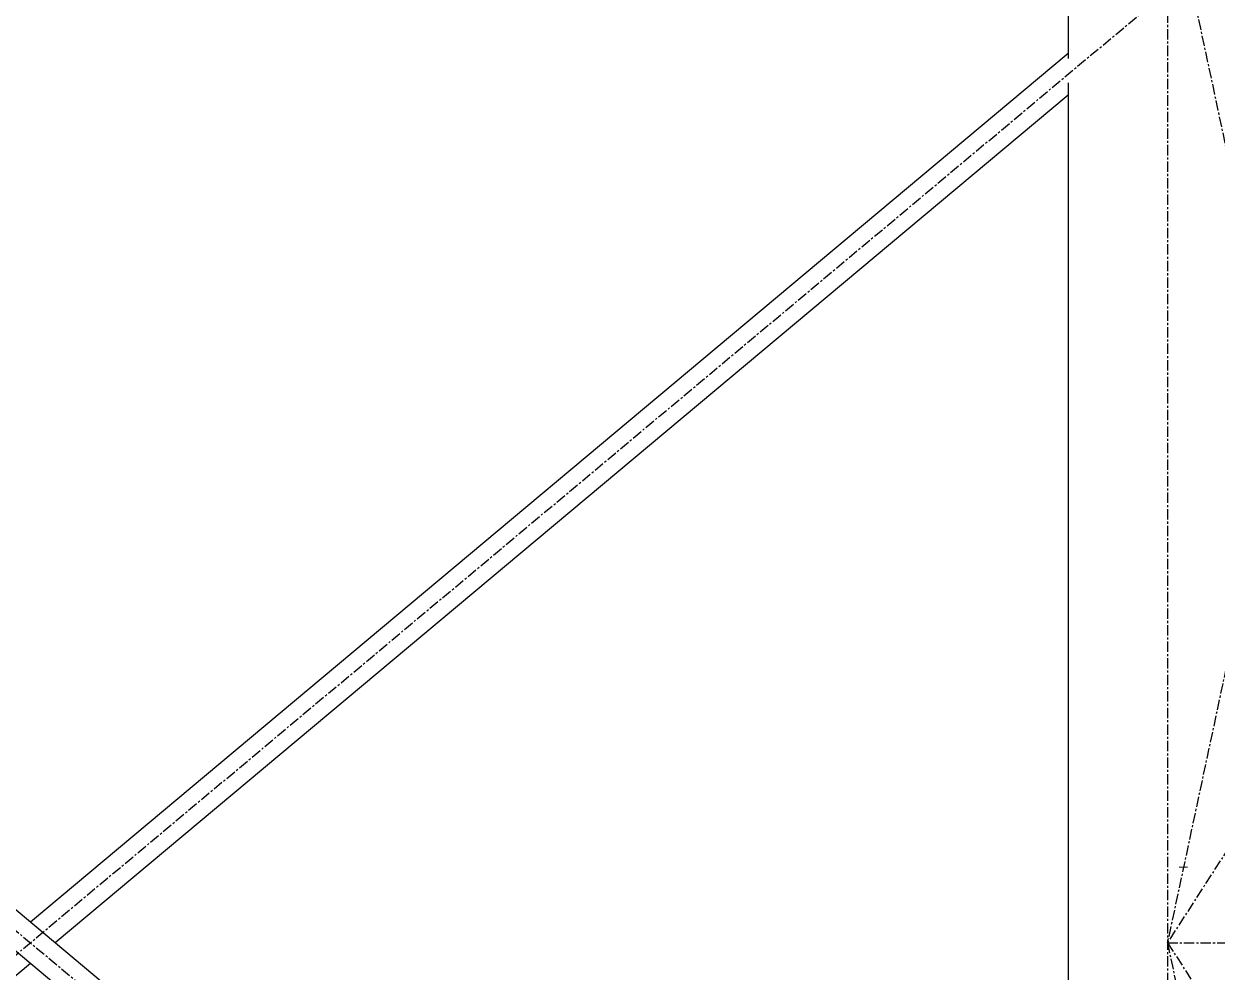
# Model space of a CAD drawing. Header units: millimetres. Extents: x 5143 to 30813, y 232 to 21408.
# Drawn here: x 10963 to 11878, y 16538 to 17265 of the extents above; entities that cross this region are included whole.
import ezdxf

# ---------------------------------------------------------------- set-up
doc = ezdxf.new("R2010")
doc.units = ezdxf.units.MM
doc.header["$LTSCALE"] = 0.25
doc.linetypes.add('CENTER', pattern=[50.8, 31.75, -6.35, 6.35, -6.35])
doc.linetypes.add('XKITLINE00', pattern=[0])

msp = doc.modelspace()

# ---------------------------------------------------------------- linework, layer by layer
at = {"color": 8, "linetype": 'CENTER'}
for p, q in [((11840, 17654.86), (11840, 16010.75)), ((11840, 17380.27), (12015, 16560.27)), ((12370, 17380.27), (11840, 16560.27)), ((10096.38, 17290.27), (11839.99, 15830.27)), ((10096.38, 15830.27), (11839.99, 17290.27)), ((11927.5, 16970.27), (11840, 16560.27)), ((11849.42, 16618.29), (11855.36, 16618.42)), ((11840, 16560.28), (12370, 16560.27)), ((11840, 16560.27), (11927.5, 16150.27)), ((11840, 16560.27), (12370, 15740.27))]:
    msp.add_line(p, q, dxfattribs=at)
at = {"color": 8, "linetype": 'XKITLINE00'}
for p, q in [((11763.8, 17524.52), (11763.8, 17238.51)), ((11763.8, 15909.97), (10139.3, 17270.22)), ((11763.8, 15878.19), (10108.5, 17264.24)), ((11763.8, 17242.36), (10968.19, 16576.16)), ((11763.8, 17220), (11763.8, 16010.75)), ((11763.8, 17210.58), (10987.16, 16560.27)), ((10968.19, 16544.39), (10139.6, 15850.57))]:
    msp.add_line(p, q, dxfattribs=at)
for centre in [(11849.42, 16618.29), (11855.36, 16618.42), (11840, 16560.28), (11840, 16560.27), (11840, 16560.27), (11840, 16560.27), (11840, 16560.27)]:
    msp.add_circle(centre, 0.05, dxfattribs=at)

doc.saveas('drawing.dxf')
